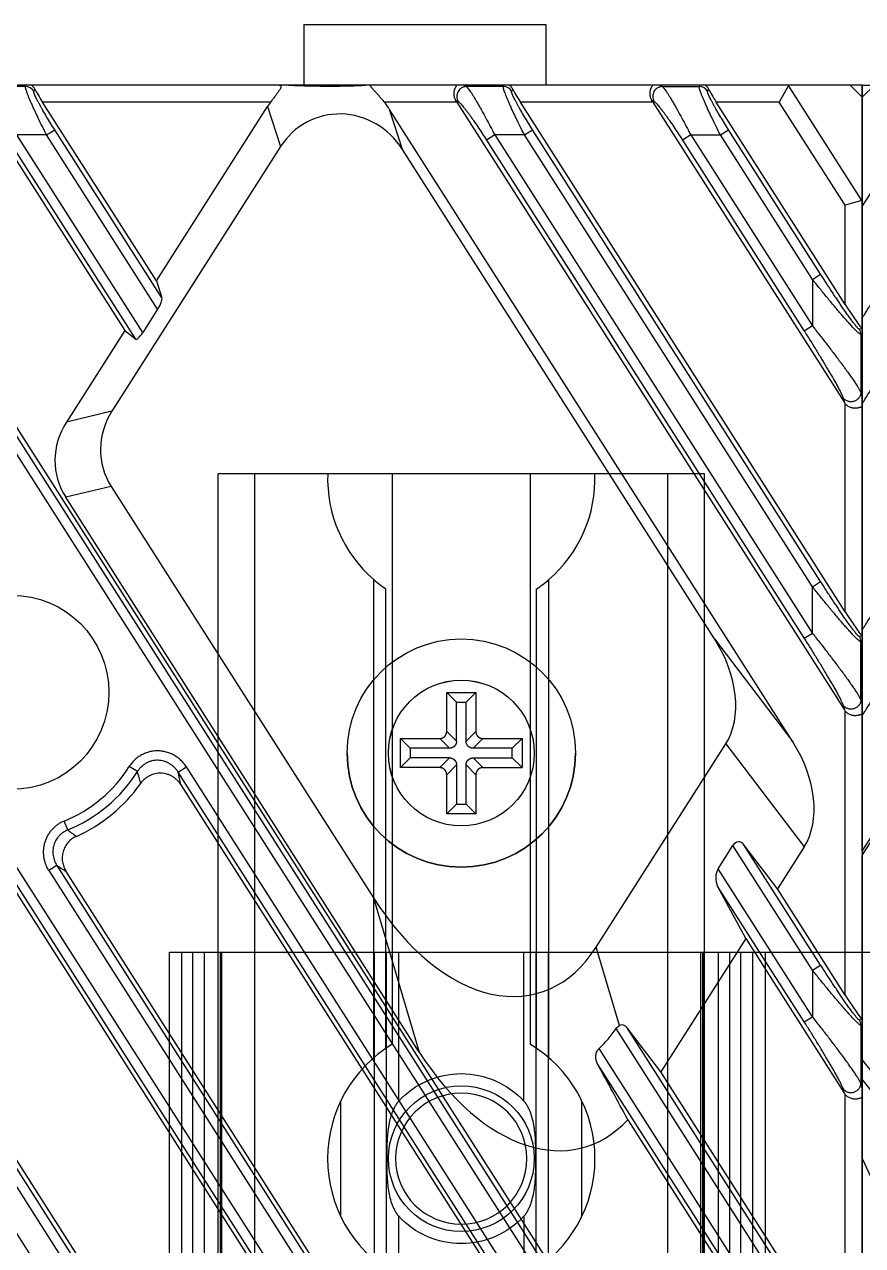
# Model space of a CAD drawing. Header units: millimetres. Extents: x 620 to 19791, y 2539 to 6969.
# Drawn here: x 16992.5 to 17027, y 5438.8 to 5489.1 of the extents above; entities that cross this region are included whole.
import ezdxf

# ---------------------------------------------------------------- set-up
doc = ezdxf.new("R2010")
doc.units = ezdxf.units.MM
doc.layers.add('02___PRT_ALL_AXES', color=7, linetype='Continuous')
doc.layers.add('1轮廓线', color=7, linetype='Continuous', lineweight=25)

# ---------------------------------------------------------------- blocks, each defined once
blk = doc.blocks.new('DTGFH')
at = {"color": 7, "linetype": 'Continuous'}
for p, q in [((9378.073, 4443.7), (9388.023, 4443.7)), ((9378.073, 4443.7), (9378.073, 4441.2)), ((9388.023, 4443.7), (9388.023, 4441.2)), ((9401.048, 4441.2), (8801.048, 4441.2)), ((9366.62, 4441.141), (9366.652, 4441.2)), ((9384.65, 4441.2), (9384.758, 4441.141)), ((9386.281, 4441.141), (9386.314, 4441.2)), ((9392.713, 4441.2), (9392.82, 4441.141)), ((9394.344, 4441.141), (9394.376, 4441.2)), ((9398.005, 4441.183), (9397.631, 4440.5)), ((9401.031, 4436.455), (9398.005, 4441.183)), ((9401.048, 4440.7), (9400.548, 4441.2)), ((9401.048, 4441.2), (9401.048, 4103.7)), ((9366.62, 4441.141), (9365.096, 4441.141)), ((9367, 4441.038), (9366.956, 4440.957)), ((9386.281, 4441.141), (9384.758, 4441.141)), ((9386.662, 4441.038), (9386.617, 4440.957)), ((9392.82, 4441.141), (9394.344, 4441.141)), ((9394.725, 4441.038), (9394.68, 4440.957)), ((9400.348, 4343.425), (9338.504, 4440.5)), ((9357.713, 4440.5), (9400.348, 4373.575)), ((9364.708, 4440.5), (9370.7, 4431.095)), ((9376.7, 4440.5), (9367.317, 4440.5)), ((9372.004, 4433.143), (9367.317, 4440.5)), ((9372.004, 4433.143), (9376.577, 4440.321)), ((9376.577, 4440.321), (9377.112, 4438.668)), ((9384.37, 4440.5), (9381.381, 4440.5)), ((9398.186, 4414.159), (9381.597, 4440.2)), ((9382.132, 4438.546), (9381.597, 4440.2)), ((9384.313, 4440.588), (9384.422, 4440.529)), ((9384.37, 4440.5), (9400.314, 4415.473)), ((9392.432, 4440.5), (9386.978, 4440.5)), ((9400.348, 4419.513), (9386.978, 4440.5)), ((9392.376, 4440.588), (9392.484, 4440.529)), ((9392.432, 4440.5), (9400.314, 4428.129)), ((9397.631, 4440.5), (9395.041, 4440.5)), ((9400.348, 4432.169), (9395.041, 4440.5)), ((9400.348, 4436.255), (9397.631, 4440.5)), ((9398.997, 4342.541), (9337.451, 4439.149)), ((9398.997, 4344.457), (9338.671, 4439.149)), ((9399.333, 4344.671), (9339.008, 4439.363)), ((9398.997, 4374.607), (9357.88, 4439.149)), ((9399.333, 4374.822), (9358.216, 4439.363)), ((9367.484, 4439.149), (9366.263, 4439.149)), ((9371.444, 4431.017), (9366.263, 4439.149)), ((9367.484, 4439.149), (9367.82, 4439.363)), ((9372.054, 4431.975), (9367.484, 4439.149)), ((9372.232, 4432.437), (9367.82, 4439.363)), ((9385.925, 4439.149), (9385.589, 4438.935)), ((9387.145, 4439.149), (9385.925, 4439.149)), ((9385.925, 4439.149), (9398.997, 4418.629)), ((9387.145, 4439.149), (9387.481, 4439.363)), ((9398.997, 4420.545), (9387.145, 4439.149)), ((9399.333, 4420.759), (9387.481, 4439.363)), ((9393.987, 4439.149), (9393.651, 4438.935)), ((9393.987, 4439.149), (9395.208, 4439.149)), ((9393.987, 4439.149), (9398.997, 4431.285)), ((9395.208, 4439.149), (9395.544, 4439.363)), ((9398.997, 4433.201), (9395.208, 4439.149)), ((9399.333, 4433.415), (9395.544, 4439.363)), ((9371.15, 4430.737), (9365.927, 4438.935)), ((9377.112, 4438.668), (9370.171, 4427.771)), ((9385.589, 4438.935), (9398.661, 4418.415)), ((9393.651, 4438.935), (9398.661, 4431.071)), ((9394.963, 4418.405), (9382.132, 4438.546)), ((9401.031, 4436.455), (9400.348, 4436.255)), ((9400.348, 4432.169), (9400.348, 4436.255)), ((9372.004, 4433.143), (9372.232, 4432.437)), ((9398.997, 4433.201), (9399.333, 4433.415)), ((9398.997, 4433.201), (9398.997, 4431.285)), ((9372.054, 4431.975), (9371.444, 4431.017)), ((9370.7, 4431.095), (9368.297, 4427.325)), ((9370.7, 4431.095), (9371.15, 4430.737)), ((9398.997, 4431.285), (9398.661, 4431.071)), ((9401.036, 4431.183), (9400.927, 4431.151)), ((9401.048, 4430.954), (9400.989, 4430.937)), ((9400.989, 4430.937), (9400.989, 4428.545)), ((9400.255, 4428.331), (9400.314, 4428.129)), ((9400.348, 4419.513), (9400.348, 4428.082)), ((9400.989, 4428.545), (9401.048, 4428.343)), ((9370.171, 4427.771), (9368.297, 4427.325)), ((9370.143, 4424.677), (9368.27, 4424.231)), ((9370.143, 4424.677), (9380.936, 4407.736)), ((9382.821, 4401.39), (9368.27, 4424.231)), ((9398.997, 4420.545), (9399.333, 4420.759)), ((9398.997, 4418.629), (9398.997, 4420.545)), ((9398.997, 4418.629), (9398.661, 4418.415)), ((9401.036, 4418.527), (9400.927, 4418.495)), ((9394.963, 4418.405), (9398.186, 4414.159)), ((9401.048, 4418.298), (9400.989, 4418.281)), ((9400.989, 4415.89), (9400.989, 4418.281)), ((9400.255, 4415.675), (9400.314, 4415.473)), ((9400.989, 4415.89), (9401.048, 4415.687)), ((9400.348, 4403.726), (9400.348, 4415.426)), ((9390.095, 4405.706), (9395.431, 4414.08)), ((9395.431, 4414.08), (9398.654, 4409.834)), ((9371.221, 4412.934), (9370.888, 4413.144)), ((9372.9, 4412.914), (9373.236, 4413.128)), ((9398.997, 4372.691), (9373.236, 4413.128)), ((9398.661, 4372.477), (9372.9, 4412.914)), ((9373.007, 4412.398), (9400.314, 4369.535)), ((9368.356, 4410.534), (9368.207, 4410.899)), ((9398.997, 4357.616), (9365.619, 4410.009)), ((9398.661, 4357.402), (9365.283, 4409.795)), ((9395.116, 4408.934), (9395.726, 4409.892)), ((9398.997, 4404.758), (9395.726, 4409.892)), ((9397.556, 4408.11), (9396.179, 4409.923)), ((9399.333, 4404.972), (9396.179, 4409.923)), ((9398.654, 4409.834), (9397.556, 4408.11)), ((9365.311, 4409.403), (9400.314, 4354.46)), ((9367.908, 4409.073), (9367.572, 4408.859)), ((9367.908, 4409.073), (9399.333, 4359.746)), ((9367.572, 4408.859), (9398.997, 4359.532)), ((9400.348, 4358.5), (9368.287, 4408.826)), ((9398.997, 4402.842), (9395.116, 4408.934)), ((9398.661, 4402.628), (9395.096, 4408.223)), ((9396.251, 4406.063), (9395.096, 4408.223)), ((9400.348, 4403.726), (9397.556, 4408.11)), ((9380.936, 4407.736), (9382.821, 4401.39)), ((9396.251, 4406.063), (9392.753, 4400.572)), ((9396.251, 4406.063), (9400.314, 4399.686)), ((9391.054, 4402.48), (9390.095, 4405.706)), ((9398.997, 4404.758), (9399.333, 4404.972)), ((9398.997, 4404.758), (9398.997, 4402.842)), ((9398.661, 4402.628), (9398.997, 4402.842)), ((9401.036, 4402.74), (9400.927, 4402.708)), ((9401.048, 4402.511), (9400.989, 4402.494)), ((9400.989, 4402.494), (9400.989, 4400.102)), ((9398.997, 4389.683), (9390.922, 4402.358)), ((9392.753, 4400.572), (9391.377, 4402.385)), ((9399.333, 4389.897), (9391.377, 4402.385)), ((9398.997, 4387.767), (9390.222, 4401.541)), ((9398.661, 4387.553), (9390.157, 4400.901)), ((9400.348, 4388.651), (9392.753, 4400.572)), ((9401.048, 4399.9), (9400.989, 4400.102)), ((9400.314, 4399.686), (9400.255, 4399.888)), ((9400.348, 4388.651), (9400.348, 4399.639)), ((9391.4, 4398.603), (9400.314, 4384.611))]:
    blk.add_line(p, q, dxfattribs=at)
for centre, radius in [((9366.048, 4416.2), 4), ((9384.548, 4413.7), 3)]:
    blk.add_circle(centre, radius, dxfattribs=at)
for centre, radius, start, end in [((9366.618, 4440.739), 0.402, 32.7568, 89.7432), ((9386.28, 4440.739), 0.402, 32.7568, 89.7432), ((9394.342, 4440.739), 0.402, 32.7568, 89.7432), ((9400.588, 4430.936), 0.402, 0.1282, 32.3718), ((9400.588, 4418.28), 0.402, 0.1282, 32.3718), ((9366.048, 4416.2), 5.724, 292.1573, 327.7289), ((9366.048, 4416.2), 6.117, 292.1573, 327.7289), ((9344.966, 4405.195), 27.372, 15.3731, 16.4235), ((9334.774, 4404.732), 38.994, 11.338, 12.1117), ((9366.048, 4416.2), 6.5, 294.1626, 324.7775), ((9388.188, 4436.636), 32.781, 232.7708, 233.5427), ((9398.888, 4456.184), 56.384, 236.6713, 237.1307), ((9400.588, 4402.493), 0.402, 0.1282, 32.3718)]:
    blk.add_arc(centre, radius, start, end, dxfattribs=at)
for centre, major_axis, ratio, start_param, end_param in [((9378.159, 4441.432), (3.18, -0.087), 0.080959, -1.796389, -0.694906), ((9398.483, 4440.5), (-0.468, 0.695), 0.186347, -0.124846, 0.096093), ((9367.389, 4440.5), (-0.449, 0.699), 0.073624, 0.647746, 1.523567), ((9387.051, 4440.5), (-0.449, 0.699), 0.073624, 0.647746, 1.523567), ((9395.114, 4440.5), (-0.449, 0.699), 0.073624, 0.647746, 1.523567), ((9379.104, 4438.508), (-0.977, 3.022), 0.944553, 0.591953, 0.662888), ((9379.104, 4438.508), (-0.977, 3.022), 0.944553, -1.302149, -1.184969), ((9384.297, 4440.5), (-0.449, 0.699), 0.073624, -1.618026, -1.492115), ((9392.36, 4440.5), (-0.449, 0.699), 0.073624, -1.618026, -1.492115), ((9379.639, 4436.854), (-0.977, 3.022), 0.944553, -1.302149, 0.662888), ((9400.348, 4437.586), (-0.687, 1.129), 0.116833, -3.172943, -2.952004), ((9371.991, 4432.074), (0.228, 0.381), 0.239582, -1.690458, -0.206928), ((9400.348, 4432.283), (-0.698, 1.104), 0.046753, -4.638574, -3.259594), ((9371.38, 4431.116), (0.228, 0.381), 0.239582, -3.173987, -1.690458), ((9400.647, 4428.353), (-0.117, 0.402), 0.954439, -4.415997, -4.276035), ((9372.905, 4426.284), (-3.127, -0.746), 0.933182, -0.766803, 0.312299), ((9371.032, 4425.837), (3.127, 0.746), 0.933182, 2.37479, 3.453891), ((9400.348, 4419.627), (-0.698, 1.104), 0.046753, -4.638574, -3.259594), ((9392.274, 4417.021), (2.652, -3.493), 0.684108, 0.247768, 1.451017), ((9400.647, 4415.698), (-0.117, 0.402), 0.954439, -4.415997, -4.276035), ((9395.497, 4412.776), (-2.652, 3.493), 0.684108, -2.893825, -1.690575), ((9395.964, 4409.52), (0, 0.526), 0.63707, -0.698132, 0.785398), ((9395.353, 4408.562), (0, 0.526), 0.63707, 0.785398, 2.268928), ((9384.917, 4413.37), (2.835, -9.544), 0.602666, -1.127854, 0.481922), ((9400.348, 4403.84), (-0.698, 1.104), 0.046753, -4.638574, -3.259594), ((9391.162, 4401.982), (0, 0.526), 0.63707, -0.698132, 0.32795), ((9385.86, 4410.197), (-2.835, 9.544), 0.602666, -2.851522, -2.689693), ((9386.803, 4407.024), (-2.835, 9.544), 0.602666, -4.269446, -2.800254), ((9387.686, 4404.051), (-13.636, 24.957), 0.023371, -1.803611, -1.710108), ((9400.647, 4399.91), (-0.117, 0.402), 0.954439, -4.415997, -4.276035)]:
    blk.add_ellipse(centre, major_axis=major_axis, ratio=ratio, start_param=start_param, end_param=end_param, dxfattribs=at)
for points, knots in [([(9367, 4441.038), (9366.994, 4441.05), (9366.981, 4441.073), (9366.96, 4441.105), (9366.942, 4441.129), (9366.928, 4441.145), (9366.919, 4441.156), (9366.91, 4441.166), (9366.903, 4441.175), (9366.897, 4441.182), (9366.893, 4441.188), (9366.891, 4441.191), (9366.89, 4441.194), (9366.89, 4441.197), (9366.892, 4441.199), (9366.893, 4441.2), (9366.896, 4441.2), (9366.897, 4441.2), (9366.898, 4441.2)], [0, 0, 0, 0, 0.204317, 0.392896, 0.563403, 0.640806, 0.712092, 0.776327, 0.832529, 0.879525, 0.916233, 0.930591, 0.942394, 0.959733, 0.967501, 0.976309, 0.987004, 1, 1, 1, 1]), ([(9377.06, 4441.2), (9377.065, 4441.2), (9377.075, 4441.2), (9377.09, 4441.197), (9377.103, 4441.193), (9377.113, 4441.186), (9377.122, 4441.177), (9377.127, 4441.166), (9377.13, 4441.153), (9377.13, 4441.137), (9377.127, 4441.121), (9377.122, 4441.102), (9377.114, 4441.082), (9377.1, 4441.053), (9377.078, 4441.013), (9377.046, 4440.964), (9377.009, 4440.911), (9376.97, 4440.857), (9376.927, 4440.8), (9376.883, 4440.742), (9376.838, 4440.683), (9376.777, 4440.602), (9376.731, 4440.541), (9376.7, 4440.5)], [0, 0, 0, 0, 0.018318, 0.034994, 0.050147, 0.06412, 0.077534, 0.091254, 0.106184, 0.12305, 0.142293, 0.164098, 0.188457, 0.215246, 0.275292, 0.342515, 0.415297, 0.492326, 0.572614, 0.655373, 0.739981, 0.82593, 1, 1, 1, 1]), ([(9381.381, 4440.5), (9381.348, 4440.542), (9381.28, 4440.623), (9381.194, 4440.721), (9381.125, 4440.797), (9381.075, 4440.852), (9381.026, 4440.905), (9380.979, 4440.956), (9380.936, 4441.004), (9380.897, 4441.05), (9380.868, 4441.085), (9380.849, 4441.112), (9380.837, 4441.129), (9380.828, 4441.145), (9380.821, 4441.159), (9380.818, 4441.17), (9380.817, 4441.178), (9380.817, 4441.184), (9380.818, 4441.189), (9380.821, 4441.193), (9380.825, 4441.197), (9380.832, 4441.2), (9380.839, 4441.2), (9380.842, 4441.2)], [0, 0, 0, 0, 0.172719, 0.342367, 0.425093, 0.505837, 0.584035, 0.658977, 0.729688, 0.79485, 0.852716, 0.878254, 0.901145, 0.921127, 0.938022, 0.951788, 0.957578, 0.962721, 0.971527, 0.975609, 0.979745, 0.988888, 1, 1, 1, 1]), ([(9384.324, 4441.2), (9384.327, 4441.2), (9384.331, 4441.2), (9384.336, 4441.199), (9384.339, 4441.197), (9384.341, 4441.196), (9384.343, 4441.193), (9384.344, 4441.189), (9384.344, 4441.185), (9384.343, 4441.18), (9384.34, 4441.173), (9384.335, 4441.164), (9384.329, 4441.153), (9384.322, 4441.141), (9384.315, 4441.128), (9384.307, 4441.114), (9384.295, 4441.092), (9384.281, 4441.062), (9384.266, 4441.022), (9384.252, 4440.978), (9384.243, 4440.929), (9384.237, 4440.877), (9384.237, 4440.82), (9384.244, 4440.762), (9384.258, 4440.702), (9384.281, 4440.643), (9384.302, 4440.606), (9384.313, 4440.588)], [0, 0, 0, 0, 0.012577, 0.017811, 0.022415, 0.026524, 0.030371, 0.038422, 0.043171, 0.048577, 0.06156, 0.077442, 0.095999, 0.116978, 0.140127, 0.165209, 0.192065, 0.250601, 0.315018, 0.384942, 0.460136, 0.540384, 0.625394, 0.714676, 0.807485, 0.902935, 1, 1, 1, 1]), ([(9386.662, 4441.038), (9386.656, 4441.05), (9386.642, 4441.073), (9386.621, 4441.105), (9386.603, 4441.129), (9386.59, 4441.145), (9386.58, 4441.156), (9386.572, 4441.166), (9386.564, 4441.175), (9386.559, 4441.182), (9386.555, 4441.188), (9386.553, 4441.191), (9386.552, 4441.194), (9386.552, 4441.197), (9386.553, 4441.199), (9386.555, 4441.2), (9386.557, 4441.2), (9386.559, 4441.2), (9386.56, 4441.2)], [0, 0, 0, 0, 0.204317, 0.392896, 0.563403, 0.640806, 0.712092, 0.776327, 0.832529, 0.879525, 0.916233, 0.930591, 0.942394, 0.959733, 0.967501, 0.976309, 0.987004, 1, 1, 1, 1]), ([(9392.387, 4441.2), (9392.39, 4441.2), (9392.394, 4441.2), (9392.399, 4441.199), (9392.401, 4441.197), (9392.404, 4441.196), (9392.406, 4441.193), (9392.407, 4441.189), (9392.406, 4441.185), (9392.405, 4441.18), (9392.402, 4441.173), (9392.398, 4441.164), (9392.392, 4441.153), (9392.385, 4441.141), (9392.377, 4441.128), (9392.369, 4441.114), (9392.358, 4441.092), (9392.344, 4441.062), (9392.328, 4441.022), (9392.315, 4440.978), (9392.305, 4440.929), (9392.3, 4440.877), (9392.3, 4440.82), (9392.307, 4440.762), (9392.321, 4440.702), (9392.344, 4440.643), (9392.364, 4440.606), (9392.376, 4440.588)], [0, 0, 0, 0, 0.012577, 0.017811, 0.022415, 0.026524, 0.030371, 0.038422, 0.043171, 0.048577, 0.06156, 0.077442, 0.095999, 0.116978, 0.140127, 0.165209, 0.192065, 0.250601, 0.315018, 0.384942, 0.460136, 0.540384, 0.625394, 0.714676, 0.807485, 0.902935, 1, 1, 1, 1]), ([(9394.725, 4441.038), (9394.718, 4441.05), (9394.705, 4441.073), (9394.684, 4441.105), (9394.666, 4441.129), (9394.652, 4441.145), (9394.643, 4441.156), (9394.634, 4441.166), (9394.627, 4441.175), (9394.621, 4441.182), (9394.617, 4441.188), (9394.616, 4441.191), (9394.615, 4441.194), (9394.614, 4441.197), (9394.616, 4441.199), (9394.618, 4441.2), (9394.62, 4441.2), (9394.621, 4441.2), (9394.622, 4441.2)], [0, 0, 0, 0, 0.204317, 0.392896, 0.563403, 0.640806, 0.712092, 0.776327, 0.832529, 0.879525, 0.916233, 0.930591, 0.942394, 0.959733, 0.967501, 0.976309, 0.987004, 1, 1, 1, 1]), ([(9367.484, 4439.149), (9367.425, 4439.264), (9367.31, 4439.493), (9367.171, 4439.778), (9367.065, 4440.001), (9366.991, 4440.16), (9366.921, 4440.312), (9366.857, 4440.457), (9366.799, 4440.591), (9366.748, 4440.714), (9366.705, 4440.824), (9366.669, 4440.92), (9366.646, 4440.99), (9366.632, 4441.038), (9366.625, 4441.068), (9366.62, 4441.093), (9366.617, 4441.113), (9366.617, 4441.127), (9366.618, 4441.136), (9366.619, 4441.14), (9366.62, 4441.141)], [0, 0, 0, 0, 0.17863, 0.352747, 0.436605, 0.51745, 0.594578, 0.667244, 0.734677, 0.796087, 0.850691, 0.897742, 0.936571, 0.952732, 0.966652, 0.978305, 0.98769, 0.994858, 0.997662, 1, 1, 1, 1]), ([(9367.82, 4439.363), (9367.762, 4439.453), (9367.65, 4439.632), (9367.488, 4439.897), (9367.361, 4440.112), (9367.266, 4440.278), (9367.202, 4440.394), (9367.143, 4440.503), (9367.091, 4440.603), (9367.046, 4440.693), (9367.013, 4440.762), (9366.992, 4440.811), (9366.98, 4440.843), (9366.969, 4440.871), (9366.961, 4440.896), (9366.956, 4440.916), (9366.953, 4440.931), (9366.953, 4440.942), (9366.953, 4440.949), (9366.954, 4440.954), (9366.956, 4440.957)], [0, 0, 0, 0, 0.175673, 0.347519, 0.511196, 0.588381, 0.661487, 0.7297, 0.792145, 0.847915, 0.896102, 0.917087, 0.935869, 0.952372, 0.966531, 0.978313, 0.987727, 0.991571, 0.994868, 1, 1, 1, 1]), ([(9384.758, 4441.141), (9384.723, 4441.141), (9384.652, 4441.13), (9384.555, 4441.087), (9384.472, 4441.021), (9384.409, 4440.934), (9384.37, 4440.835), (9384.358, 4440.728), (9384.374, 4440.623), (9384.403, 4440.558), (9384.422, 4440.529)], [0, 0, 0, 0, 0.124309, 0.249137, 0.374435, 0.5, 0.625565, 0.750863, 0.875691, 1, 1, 1, 1]), ([(9384.758, 4441.141), (9384.763, 4441.138), (9384.773, 4441.129), (9384.789, 4441.113), (9384.807, 4441.092), (9384.828, 4441.067), (9384.851, 4441.038), (9384.886, 4440.99), (9384.933, 4440.92), (9384.995, 4440.825), (9385.063, 4440.716), (9385.137, 4440.594), (9385.215, 4440.462), (9385.297, 4440.319), (9385.413, 4440.114), (9385.562, 4439.841), (9385.744, 4439.501), (9385.864, 4439.267), (9385.925, 4439.149)], [0, 0, 0, 0, 0.007664, 0.017477, 0.029447, 0.043543, 0.059716, 0.077906, 0.120046, 0.169342, 0.22513, 0.286734, 0.353486, 0.424739, 0.49987, 0.659399, 0.827544, 1, 1, 1, 1]), ([(9387.145, 4439.149), (9387.086, 4439.264), (9386.971, 4439.493), (9386.832, 4439.778), (9386.727, 4440.001), (9386.652, 4440.16), (9386.583, 4440.312), (9386.519, 4440.457), (9386.461, 4440.591), (9386.41, 4440.714), (9386.366, 4440.824), (9386.331, 4440.92), (9386.308, 4440.99), (9386.294, 4441.038), (9386.286, 4441.068), (9386.281, 4441.093), (9386.279, 4441.113), (9386.278, 4441.127), (9386.28, 4441.136), (9386.281, 4441.14), (9386.281, 4441.141)], [0, 0, 0, 0, 0.17863, 0.352747, 0.436605, 0.51745, 0.594578, 0.667244, 0.734677, 0.796087, 0.850691, 0.897742, 0.936571, 0.952732, 0.966652, 0.978305, 0.98769, 0.994858, 0.997662, 1, 1, 1, 1]), ([(9387.481, 4439.363), (9387.424, 4439.453), (9387.312, 4439.632), (9387.15, 4439.897), (9387.023, 4440.112), (9386.928, 4440.278), (9386.863, 4440.394), (9386.804, 4440.503), (9386.752, 4440.603), (9386.707, 4440.693), (9386.675, 4440.762), (9386.654, 4440.811), (9386.641, 4440.843), (9386.631, 4440.871), (9386.623, 4440.896), (9386.618, 4440.916), (9386.615, 4440.931), (9386.614, 4440.942), (9386.615, 4440.949), (9386.616, 4440.954), (9386.617, 4440.957)], [0, 0, 0, 0, 0.175673, 0.347519, 0.511196, 0.588381, 0.661487, 0.7297, 0.792145, 0.847915, 0.896102, 0.917087, 0.935869, 0.952372, 0.966531, 0.978313, 0.987727, 0.991571, 0.994868, 1, 1, 1, 1]), ([(9392.82, 4441.141), (9392.785, 4441.141), (9392.715, 4441.13), (9392.618, 4441.087), (9392.534, 4441.021), (9392.471, 4440.934), (9392.432, 4440.835), (9392.421, 4440.728), (9392.437, 4440.623), (9392.466, 4440.558), (9392.484, 4440.529)], [0, 0, 0, 0, 0.124309, 0.249137, 0.374435, 0.5, 0.625565, 0.750863, 0.875691, 1, 1, 1, 1]), ([(9392.82, 4441.141), (9392.825, 4441.138), (9392.836, 4441.129), (9392.852, 4441.113), (9392.87, 4441.092), (9392.891, 4441.067), (9392.913, 4441.038), (9392.948, 4440.99), (9392.996, 4440.92), (9393.058, 4440.825), (9393.126, 4440.716), (9393.2, 4440.594), (9393.278, 4440.462), (9393.36, 4440.319), (9393.476, 4440.114), (9393.625, 4439.841), (9393.806, 4439.501), (9393.927, 4439.267), (9393.987, 4439.149)], [0, 0, 0, 0, 0.007664, 0.017477, 0.029447, 0.043543, 0.059716, 0.077906, 0.120046, 0.169342, 0.22513, 0.286734, 0.353486, 0.424739, 0.49987, 0.659399, 0.827544, 1, 1, 1, 1]), ([(9395.208, 4439.149), (9395.149, 4439.264), (9395.034, 4439.493), (9394.895, 4439.778), (9394.789, 4440.001), (9394.715, 4440.16), (9394.646, 4440.312), (9394.582, 4440.457), (9394.524, 4440.591), (9394.472, 4440.714), (9394.429, 4440.824), (9394.394, 4440.92), (9394.37, 4440.99), (9394.356, 4441.038), (9394.349, 4441.068), (9394.344, 4441.093), (9394.341, 4441.113), (9394.341, 4441.127), (9394.342, 4441.136), (9394.343, 4441.14), (9394.344, 4441.141)], [0, 0, 0, 0, 0.17863, 0.352747, 0.436605, 0.517451, 0.594578, 0.667245, 0.734678, 0.796088, 0.850691, 0.897742, 0.936571, 0.952732, 0.966652, 0.978305, 0.98769, 0.994858, 0.997662, 1, 1, 1, 1]), ([(9395.544, 4439.363), (9395.487, 4439.453), (9395.374, 4439.632), (9395.213, 4439.897), (9395.085, 4440.112), (9394.991, 4440.278), (9394.926, 4440.394), (9394.867, 4440.503), (9394.815, 4440.603), (9394.77, 4440.693), (9394.738, 4440.762), (9394.717, 4440.811), (9394.704, 4440.843), (9394.694, 4440.871), (9394.686, 4440.896), (9394.68, 4440.916), (9394.678, 4440.931), (9394.677, 4440.942), (9394.677, 4440.949), (9394.679, 4440.954), (9394.68, 4440.957)], [0, 0, 0, 0, 0.175673, 0.34752, 0.511197, 0.588381, 0.661487, 0.7297, 0.792145, 0.847915, 0.896103, 0.917087, 0.93587, 0.952372, 0.966531, 0.978313, 0.987727, 0.991571, 0.994868, 1, 1, 1, 1]), ([(9384.422, 4440.529), (9384.427, 4440.526), (9384.437, 4440.519), (9384.454, 4440.505), (9384.473, 4440.488), (9384.495, 4440.467), (9384.518, 4440.442), (9384.554, 4440.403), (9384.603, 4440.345), (9384.666, 4440.267), (9384.736, 4440.178), (9384.81, 4440.079), (9384.888, 4439.973), (9384.97, 4439.859), (9385.085, 4439.695), (9385.232, 4439.48), (9385.41, 4439.212), (9385.529, 4439.028), (9385.589, 4438.935)], [0, 0, 0, 0, 0.008615, 0.019455, 0.032505, 0.047714, 0.065009, 0.084305, 0.128526, 0.179599, 0.236742, 0.299202, 0.366274, 0.437309, 0.511707, 0.668418, 0.832402, 1, 1, 1, 1]), ([(9392.484, 4440.529), (9392.489, 4440.526), (9392.5, 4440.519), (9392.517, 4440.505), (9392.536, 4440.488), (9392.557, 4440.467), (9392.581, 4440.442), (9392.617, 4440.403), (9392.666, 4440.345), (9392.729, 4440.267), (9392.798, 4440.178), (9392.872, 4440.079), (9392.951, 4439.973), (9393.032, 4439.859), (9393.147, 4439.695), (9393.295, 4439.48), (9393.473, 4439.212), (9393.592, 4439.028), (9393.651, 4438.935)], [0, 0, 0, 0, 0.008615, 0.019455, 0.032505, 0.047714, 0.065009, 0.084305, 0.128526, 0.179599, 0.236742, 0.299202, 0.366274, 0.437309, 0.511707, 0.668419, 0.832402, 1, 1, 1, 1]), ([(9400.989, 4430.937), (9400.987, 4430.937), (9400.982, 4430.937), (9400.974, 4430.939), (9400.965, 4430.944), (9400.953, 4430.951), (9400.94, 4430.96), (9400.919, 4430.976), (9400.889, 4431.001), (9400.85, 4431.037), (9400.805, 4431.08), (9400.756, 4431.129), (9400.703, 4431.183), (9400.646, 4431.243), (9400.565, 4431.331), (9400.458, 4431.449), (9400.324, 4431.599), (9400.186, 4431.759), (9400.043, 4431.926), (9399.896, 4432.099), (9399.748, 4432.276), (9399.599, 4432.457), (9399.449, 4432.641), (9399.247, 4432.888), (9399.097, 4433.076), (9398.997, 4433.201)], [0, 0, 0, 0, 0.002036, 0.004765, 0.008306, 0.012701, 0.017956, 0.024063, 0.038745, 0.05652, 0.077106, 0.100208, 0.125538, 0.152825, 0.181822, 0.244102, 0.310933, 0.381227, 0.454167, 0.529124, 0.605619, 0.683271, 0.76177, 0.840872, 1, 1, 1, 1]), ([(9400.927, 4431.151), (9400.925, 4431.151), (9400.922, 4431.151), (9400.918, 4431.152), (9400.912, 4431.155), (9400.904, 4431.16), (9400.894, 4431.168), (9400.882, 4431.179), (9400.868, 4431.193), (9400.853, 4431.208), (9400.83, 4431.233), (9400.799, 4431.27), (9400.76, 4431.318), (9400.717, 4431.373), (9400.671, 4431.433), (9400.623, 4431.497), (9400.555, 4431.589), (9400.467, 4431.711), (9400.36, 4431.864), (9400.249, 4432.024), (9400.136, 4432.189), (9400.023, 4432.358), (9399.908, 4432.53), (9399.793, 4432.704), (9399.678, 4432.88), (9399.524, 4433.117), (9399.409, 4433.296), (9399.333, 4433.415)], [0, 0, 0, 0, 0.001988, 0.003277, 0.004801, 0.008605, 0.013451, 0.019328, 0.026206, 0.034036, 0.042764, 0.062675, 0.085465, 0.110691, 0.137955, 0.166932, 0.197336, 0.261568, 0.329268, 0.399486, 0.471568, 0.545042, 0.619552, 0.694837, 0.77068, 0.84692, 1, 1, 1, 1]), ([(9398.997, 4431.285), (9399.103, 4431.152), (9399.314, 4430.885), (9399.624, 4430.486), (9399.876, 4430.156), (9400.071, 4429.896), (9400.212, 4429.706), (9400.348, 4429.521), (9400.476, 4429.343), (9400.597, 4429.172), (9400.708, 4429.012), (9400.792, 4428.886), (9400.852, 4428.794), (9400.89, 4428.731), (9400.924, 4428.675), (9400.952, 4428.625), (9400.971, 4428.588), (9400.983, 4428.562), (9400.987, 4428.551), (9400.989, 4428.545)], [0, 0, 0, 0, 0.151037, 0.300586, 0.447016, 0.518439, 0.588237, 0.655992, 0.721178, 0.783101, 0.840848, 0.893205, 0.916879, 0.938573, 0.958018, 0.974928, 0.989013, 0.994909, 1, 1, 1, 1]), ([(9401.048, 4431.184), (9401.048, 4431.184), (9401.048, 4431.182), (9401.048, 4431.18), (9401.047, 4431.179), (9401.045, 4431.178), (9401.043, 4431.179), (9401.041, 4431.179), (9401.038, 4431.181), (9401.036, 4431.182), (9401.036, 4431.183)], [0, 0, 0, 0, 0.134296, 0.239838, 0.325336, 0.408088, 0.50825, 0.637794, 0.80127, 1, 1, 1, 1]), ([(9398.661, 4431.071), (9398.743, 4430.942), (9398.907, 4430.683), (9399.147, 4430.296), (9399.344, 4429.975), (9399.497, 4429.721), (9399.608, 4429.534), (9399.716, 4429.351), (9399.82, 4429.172), (9399.918, 4428.999), (9400.01, 4428.834), (9400.081, 4428.703), (9400.132, 4428.604), (9400.166, 4428.537), (9400.196, 4428.475), (9400.221, 4428.42), (9400.238, 4428.379), (9400.249, 4428.35), (9400.253, 4428.337), (9400.255, 4428.331)], [0, 0, 0, 0, 0.145071, 0.289149, 0.431131, 0.500908, 0.569567, 0.636803, 0.702211, 0.76523, 0.825074, 0.880596, 0.906233, 0.930094, 0.951832, 0.971044, 0.987264, 0.994099, 1, 1, 1, 1]), ([(9400.989, 4428.545), (9400.989, 4428.525), (9400.984, 4428.484), (9400.968, 4428.425), (9400.941, 4428.368), (9400.906, 4428.316), (9400.863, 4428.27), (9400.813, 4428.231), (9400.758, 4428.2), (9400.698, 4428.177), (9400.636, 4428.164), (9400.572, 4428.161), (9400.509, 4428.167), (9400.448, 4428.183), (9400.39, 4428.208), (9400.338, 4428.241), (9400.292, 4428.282), (9400.266, 4428.314), (9400.255, 4428.331)], [0, 0, 0, 0, 0.061113, 0.122614, 0.184534, 0.246921, 0.309743, 0.372936, 0.436398, 0.5, 0.563602, 0.627064, 0.690257, 0.753079, 0.815466, 0.877386, 0.938887, 1, 1, 1, 1]), ([(9400.348, 4428.082), (9400.364, 4428.064), (9400.398, 4428.029), (9400.456, 4427.987), (9400.519, 4427.954), (9400.584, 4427.93), (9400.649, 4427.914), (9400.713, 4427.907), (9400.772, 4427.906), (9400.827, 4427.91), (9400.869, 4427.917), (9400.901, 4427.924), (9400.928, 4427.931), (9400.953, 4427.939), (9400.976, 4427.946), (9400.991, 4427.95), (9401.004, 4427.953), (9401.016, 4427.955), (9401.026, 4427.955), (9401.035, 4427.952), (9401.041, 4427.946), (9401.046, 4427.937), (9401.048, 4427.926), (9401.048, 4427.917), (9401.048, 4427.913)], [0, 0, 0, 0, 0.092092, 0.18383, 0.274482, 0.363041, 0.448376, 0.529457, 0.605459, 0.675766, 0.739913, 0.769539, 0.797439, 0.847676, 0.869774, 0.889641, 0.907107, 0.922074, 0.934647, 0.945489, 0.956057, 0.968087, 0.982675, 1, 1, 1, 1]), ([(9400.989, 4418.281), (9400.987, 4418.281), (9400.982, 4418.281), (9400.974, 4418.283), (9400.965, 4418.288), (9400.953, 4418.295), (9400.94, 4418.304), (9400.919, 4418.32), (9400.889, 4418.345), (9400.85, 4418.381), (9400.805, 4418.424), (9400.756, 4418.473), (9400.703, 4418.528), (9400.646, 4418.587), (9400.565, 4418.675), (9400.458, 4418.793), (9400.324, 4418.944), (9400.186, 4419.103), (9400.043, 4419.27), (9399.896, 4419.443), (9399.748, 4419.621), (9399.599, 4419.801), (9399.449, 4419.985), (9399.247, 4420.233), (9399.097, 4420.42), (9398.997, 4420.545)], [0, 0, 0, 0, 0.002036, 0.004765, 0.008306, 0.012701, 0.017956, 0.024063, 0.038745, 0.056519, 0.077106, 0.100208, 0.125538, 0.152824, 0.181822, 0.244101, 0.310932, 0.381226, 0.454166, 0.529123, 0.605618, 0.683271, 0.761769, 0.840872, 1, 1, 1, 1]), ([(9400.927, 4418.495), (9400.925, 4418.495), (9400.922, 4418.495), (9400.918, 4418.496), (9400.912, 4418.499), (9400.904, 4418.504), (9400.894, 4418.513), (9400.882, 4418.523), (9400.868, 4418.537), (9400.853, 4418.553), (9400.83, 4418.577), (9400.799, 4418.614), (9400.76, 4418.662), (9400.717, 4418.717), (9400.671, 4418.777), (9400.623, 4418.841), (9400.555, 4418.933), (9400.467, 4419.055), (9400.36, 4419.208), (9400.249, 4419.368), (9400.136, 4419.533), (9400.023, 4419.702), (9399.908, 4419.874), (9399.793, 4420.048), (9399.678, 4420.224), (9399.524, 4420.461), (9399.409, 4420.64), (9399.333, 4420.759)], [0, 0, 0, 0, 0.001988, 0.003277, 0.004801, 0.008605, 0.013451, 0.019328, 0.026206, 0.034036, 0.042763, 0.062675, 0.085465, 0.110691, 0.137955, 0.166932, 0.197336, 0.261568, 0.329267, 0.399486, 0.471568, 0.545041, 0.619552, 0.694836, 0.770679, 0.84692, 1, 1, 1, 1]), ([(9398.997, 4418.629), (9399.103, 4418.496), (9399.314, 4418.229), (9399.624, 4417.83), (9399.876, 4417.5), (9400.071, 4417.24), (9400.212, 4417.05), (9400.348, 4416.865), (9400.476, 4416.687), (9400.597, 4416.516), (9400.708, 4416.356), (9400.792, 4416.231), (9400.852, 4416.138), (9400.89, 4416.075), (9400.924, 4416.019), (9400.952, 4415.969), (9400.971, 4415.932), (9400.983, 4415.906), (9400.987, 4415.895), (9400.989, 4415.89)], [0, 0, 0, 0, 0.151037, 0.300586, 0.447016, 0.518439, 0.588237, 0.655992, 0.721177, 0.7831, 0.840848, 0.893205, 0.916879, 0.938573, 0.958018, 0.974928, 0.989013, 0.994909, 1, 1, 1, 1]), ([(9401.048, 4418.529), (9401.048, 4418.528), (9401.048, 4418.526), (9401.048, 4418.524), (9401.047, 4418.523), (9401.045, 4418.522), (9401.043, 4418.523), (9401.041, 4418.524), (9401.038, 4418.525), (9401.036, 4418.526), (9401.036, 4418.527)], [0, 0, 0, 0, 0.134296, 0.239838, 0.325336, 0.408088, 0.50825, 0.637794, 0.80127, 1, 1, 1, 1]), ([(9398.661, 4418.415), (9398.743, 4418.286), (9398.907, 4418.027), (9399.147, 4417.64), (9399.344, 4417.319), (9399.497, 4417.065), (9399.608, 4416.878), (9399.716, 4416.695), (9399.82, 4416.516), (9399.918, 4416.343), (9400.01, 4416.178), (9400.081, 4416.047), (9400.132, 4415.948), (9400.166, 4415.881), (9400.196, 4415.819), (9400.221, 4415.764), (9400.238, 4415.723), (9400.249, 4415.694), (9400.253, 4415.681), (9400.255, 4415.675)], [0, 0, 0, 0, 0.145071, 0.289149, 0.431131, 0.500908, 0.569567, 0.636803, 0.702211, 0.76523, 0.825074, 0.880596, 0.906233, 0.930093, 0.951832, 0.971044, 0.987264, 0.994099, 1, 1, 1, 1]), ([(9400.989, 4415.89), (9400.989, 4415.869), (9400.984, 4415.828), (9400.968, 4415.769), (9400.941, 4415.712), (9400.906, 4415.66), (9400.863, 4415.614), (9400.813, 4415.575), (9400.758, 4415.544), (9400.698, 4415.521), (9400.636, 4415.508), (9400.572, 4415.505), (9400.509, 4415.511), (9400.448, 4415.527), (9400.39, 4415.552), (9400.338, 4415.585), (9400.292, 4415.626), (9400.266, 4415.659), (9400.255, 4415.675)], [0, 0, 0, 0, 0.061113, 0.122614, 0.184534, 0.246921, 0.309743, 0.372936, 0.436398, 0.5, 0.563602, 0.627064, 0.690257, 0.753079, 0.815466, 0.877386, 0.938887, 1, 1, 1, 1]), ([(9400.348, 4415.426), (9400.364, 4415.408), (9400.398, 4415.373), (9400.456, 4415.331), (9400.519, 4415.298), (9400.584, 4415.274), (9400.649, 4415.259), (9400.713, 4415.251), (9400.772, 4415.25), (9400.827, 4415.255), (9400.869, 4415.262), (9400.901, 4415.268), (9400.928, 4415.275), (9400.953, 4415.283), (9400.976, 4415.29), (9400.991, 4415.294), (9401.004, 4415.297), (9401.016, 4415.299), (9401.026, 4415.299), (9401.035, 4415.296), (9401.041, 4415.29), (9401.046, 4415.281), (9401.048, 4415.27), (9401.048, 4415.262), (9401.048, 4415.257)], [0, 0, 0, 0, 0.092092, 0.18383, 0.274482, 0.363041, 0.448376, 0.529457, 0.605459, 0.675766, 0.739913, 0.769539, 0.797439, 0.847676, 0.869774, 0.889641, 0.907107, 0.922074, 0.934647, 0.945489, 0.956057, 0.968087, 0.982675, 1, 1, 1, 1]), ([(9373.236, 4413.128), (9373.205, 4413.177), (9373.136, 4413.272), (9373.017, 4413.401), (9372.883, 4413.514), (9372.736, 4413.61), (9372.578, 4413.688), (9372.412, 4413.745), (9372.24, 4413.78), (9372.065, 4413.794), (9371.889, 4413.785), (9371.716, 4413.753), (9371.549, 4413.699), (9371.39, 4413.624), (9371.242, 4413.53), (9371.107, 4413.417), (9370.988, 4413.289), (9370.919, 4413.194), (9370.888, 4413.144)], [0, 0, 0, 0, 0.062501, 0.125004, 0.187504, 0.250005, 0.312504, 0.375003, 0.437502, 0.5, 0.562497, 0.624995, 0.687493, 0.749992, 0.812491, 0.874991, 0.937497, 1, 1, 1, 1]), ([(9372.9, 4412.914), (9372.878, 4412.949), (9372.829, 4413.018), (9372.745, 4413.111), (9372.65, 4413.194), (9372.545, 4413.265), (9372.433, 4413.323), (9372.314, 4413.366), (9372.19, 4413.393), (9372.064, 4413.404), (9371.938, 4413.399), (9371.813, 4413.376), (9371.693, 4413.337), (9371.579, 4413.283), (9371.473, 4413.214), (9371.376, 4413.132), (9371.291, 4413.039), (9371.243, 4412.97), (9371.221, 4412.934)], [0, 0, 0, 0, 0.06236, 0.124747, 0.187159, 0.249602, 0.312077, 0.374583, 0.437117, 0.499674, 0.562246, 0.624826, 0.687404, 0.74997, 0.812518, 0.87504, 0.937538, 1, 1, 1, 1]), ([(9373.007, 4412.398), (9372.985, 4412.432), (9372.938, 4412.498), (9372.855, 4412.588), (9372.762, 4412.668), (9372.661, 4412.736), (9372.552, 4412.791), (9372.437, 4412.833), (9372.318, 4412.86), (9372.196, 4412.872), (9372.074, 4412.869), (9371.953, 4412.85), (9371.835, 4412.817), (9371.723, 4412.769), (9371.617, 4412.708), (9371.52, 4412.634), (9371.433, 4412.548), (9371.382, 4412.484), (9371.358, 4412.451)], [0, 0, 0, 0, 0.062496, 0.125005, 0.187502, 0.250003, 0.312503, 0.375004, 0.437504, 0.500003, 0.562502, 0.625002, 0.687501, 0.75, 0.8125, 0.874996, 0.937504, 1, 1, 1, 1]), ([(9368.207, 4410.899), (9368.16, 4410.88), (9368.068, 4410.837), (9367.938, 4410.757), (9367.817, 4410.663), (9367.708, 4410.556), (9367.611, 4410.438), (9367.528, 4410.31), (9367.459, 4410.174), (9367.406, 4410.03), (9367.37, 4409.882), (9367.35, 4409.731), (9367.346, 4409.578), (9367.359, 4409.426), (9367.389, 4409.276), (9367.434, 4409.13), (9367.495, 4408.99), (9367.545, 4408.902), (9367.572, 4408.859)], [0, 0, 0, 0, 0.062496, 0.125, 0.187497, 0.249996, 0.312495, 0.374993, 0.437492, 0.499991, 0.56249, 0.624989, 0.687489, 0.749989, 0.81249, 0.874989, 0.9375, 1, 1, 1, 1]), ([(9368.356, 4410.534), (9368.322, 4410.521), (9368.255, 4410.49), (9368.162, 4410.434), (9368.075, 4410.367), (9367.996, 4410.29), (9367.926, 4410.206), (9367.867, 4410.114), (9367.818, 4410.015), (9367.781, 4409.912), (9367.755, 4409.805), (9367.742, 4409.697), (9367.741, 4409.587), (9367.755, 4409.442), (9367.802, 4409.265), (9367.869, 4409.134), (9367.908, 4409.073)], [0, 0, 0, 0, 0.062516, 0.125059, 0.18761, 0.250176, 0.312748, 0.375323, 0.437895, 0.500458, 0.56301, 0.625545, 0.688062, 0.750558, 0.875309, 1, 1, 1, 1]), ([(9368.709, 4410.27), (9368.644, 4410.241), (9368.52, 4410.168), (9368.363, 4410.023), (9368.24, 4409.846), (9368.159, 4409.648), (9368.122, 4409.436), (9368.131, 4409.222), (9368.185, 4409.014), (9368.249, 4408.886), (9368.287, 4408.826)], [0, 0, 0, 0, 0.125002, 0.249996, 0.374989, 0.499982, 0.624978, 0.749979, 0.874984, 1, 1, 1, 1]), ([(9400.927, 4402.708), (9400.925, 4402.708), (9400.922, 4402.708), (9400.918, 4402.709), (9400.912, 4402.712), (9400.904, 4402.717), (9400.894, 4402.725), (9400.882, 4402.736), (9400.868, 4402.75), (9400.853, 4402.765), (9400.83, 4402.79), (9400.799, 4402.827), (9400.76, 4402.875), (9400.717, 4402.93), (9400.671, 4402.99), (9400.623, 4403.054), (9400.555, 4403.146), (9400.467, 4403.268), (9400.36, 4403.421), (9400.249, 4403.581), (9400.136, 4403.746), (9400.023, 4403.915), (9399.908, 4404.087), (9399.793, 4404.261), (9399.678, 4404.437), (9399.524, 4404.674), (9399.409, 4404.853), (9399.333, 4404.972)], [0, 0, 0, 0, 0.001988, 0.003277, 0.004801, 0.008605, 0.013451, 0.019328, 0.026206, 0.034036, 0.042764, 0.062675, 0.085465, 0.110691, 0.137955, 0.166932, 0.197336, 0.261568, 0.329268, 0.399486, 0.471568, 0.545042, 0.619552, 0.694837, 0.77068, 0.84692, 1, 1, 1, 1]), ([(9400.989, 4402.494), (9400.987, 4402.494), (9400.982, 4402.494), (9400.974, 4402.496), (9400.965, 4402.501), (9400.953, 4402.508), (9400.94, 4402.517), (9400.919, 4402.533), (9400.889, 4402.558), (9400.85, 4402.594), (9400.805, 4402.637), (9400.756, 4402.686), (9400.703, 4402.74), (9400.646, 4402.8), (9400.565, 4402.888), (9400.458, 4403.006), (9400.324, 4403.156), (9400.186, 4403.316), (9400.043, 4403.483), (9399.896, 4403.656), (9399.748, 4403.833), (9399.599, 4404.014), (9399.449, 4404.198), (9399.247, 4404.445), (9399.097, 4404.633), (9398.997, 4404.758)], [0, 0, 0, 0, 0.002036, 0.004765, 0.008306, 0.012701, 0.017956, 0.024063, 0.038745, 0.05652, 0.077106, 0.100208, 0.125538, 0.152825, 0.181822, 0.244102, 0.310933, 0.381227, 0.454167, 0.529124, 0.605619, 0.683271, 0.76177, 0.840872, 1, 1, 1, 1]), ([(9390.922, 4402.358), (9390.94, 4402.383), (9390.979, 4402.43), (9391.028, 4402.467), (9391.054, 4402.48)], [0, 0, 0, 0, 0.51357, 1, 1, 1, 1]), ([(9400.255, 4399.888), (9400.253, 4399.894), (9400.249, 4399.907), (9400.238, 4399.936), (9400.221, 4399.977), (9400.196, 4400.032), (9400.166, 4400.094), (9400.132, 4400.161), (9400.081, 4400.26), (9400.01, 4400.391), (9399.918, 4400.556), (9399.82, 4400.729), (9399.716, 4400.908), (9399.608, 4401.091), (9399.497, 4401.278), (9399.344, 4401.532), (9399.147, 4401.853), (9398.907, 4402.24), (9398.743, 4402.499), (9398.661, 4402.628)], [0, 0, 0, 0, 0.005901, 0.012735, 0.028952, 0.048163, 0.069902, 0.093761, 0.1194, 0.174923, 0.234768, 0.297789, 0.363198, 0.430435, 0.499095, 0.568871, 0.710853, 0.85493, 1, 1, 1, 1]), ([(9400.989, 4400.102), (9400.987, 4400.108), (9400.983, 4400.119), (9400.971, 4400.145), (9400.952, 4400.182), (9400.924, 4400.232), (9400.89, 4400.288), (9400.852, 4400.35), (9400.792, 4400.443), (9400.708, 4400.569), (9400.597, 4400.729), (9400.476, 4400.9), (9400.348, 4401.078), (9400.212, 4401.263), (9400.071, 4401.453), (9399.876, 4401.713), (9399.624, 4402.043), (9399.314, 4402.442), (9399.103, 4402.709), (9398.997, 4402.842)], [0, 0, 0, 0, 0.00509, 0.010986, 0.025069, 0.041978, 0.061422, 0.083117, 0.106791, 0.15915, 0.216898, 0.278823, 0.34401, 0.411766, 0.481566, 0.552988, 0.699417, 0.848964, 1, 1, 1, 1]), ([(9401.048, 4402.741), (9401.048, 4402.741), (9401.048, 4402.739), (9401.048, 4402.737), (9401.047, 4402.736), (9401.045, 4402.735), (9401.043, 4402.736), (9401.041, 4402.736), (9401.038, 4402.738), (9401.036, 4402.739), (9401.036, 4402.74)], [0, 0, 0, 0, 0.134296, 0.239838, 0.325336, 0.408088, 0.50825, 0.637794, 0.80127, 1, 1, 1, 1]), ([(9390.157, 4400.901), (9390.132, 4400.947), (9390.093, 4401.047), (9390.077, 4401.183), (9390.089, 4401.296), (9390.114, 4401.384), (9390.156, 4401.469), (9390.198, 4401.519), (9390.222, 4401.541)], [0, 0, 0, 0, 0.227078, 0.464087, 0.589088, 0.719873, 0.857283, 1, 1, 1, 1]), ([(9400.255, 4399.888), (9400.266, 4399.871), (9400.292, 4399.839), (9400.338, 4399.798), (9400.39, 4399.765), (9400.448, 4399.74), (9400.509, 4399.724), (9400.572, 4399.718), (9400.636, 4399.721), (9400.698, 4399.734), (9400.758, 4399.757), (9400.813, 4399.788), (9400.863, 4399.827), (9400.906, 4399.873), (9400.941, 4399.925), (9400.968, 4399.982), (9400.984, 4400.041), (9400.989, 4400.082), (9400.989, 4400.102)], [0, 0, 0, 0, 0.061114, 0.122614, 0.184534, 0.246921, 0.309743, 0.372937, 0.436398, 0.5, 0.563602, 0.627063, 0.690257, 0.753079, 0.815466, 0.877386, 0.938886, 1, 1, 1, 1]), ([(9400.348, 4399.639), (9400.364, 4399.621), (9400.398, 4399.586), (9400.456, 4399.544), (9400.519, 4399.511), (9400.584, 4399.487), (9400.649, 4399.471), (9400.713, 4399.464), (9400.772, 4399.463), (9400.827, 4399.467), (9400.869, 4399.474), (9400.901, 4399.481), (9400.928, 4399.488), (9400.953, 4399.496), (9400.976, 4399.503), (9400.991, 4399.507), (9401.004, 4399.51), (9401.016, 4399.512), (9401.026, 4399.512), (9401.035, 4399.509), (9401.041, 4399.503), (9401.046, 4399.494), (9401.048, 4399.483), (9401.048, 4399.474), (9401.048, 4399.47)], [0, 0, 0, 0, 0.092092, 0.18383, 0.274482, 0.363041, 0.448376, 0.529457, 0.605459, 0.675766, 0.739913, 0.769539, 0.797439, 0.847676, 0.869774, 0.889641, 0.907107, 0.922074, 0.934647, 0.945489, 0.956057, 0.968087, 0.982675, 1, 1, 1, 1])]:
    blk.add_open_spline(points, degree=3, knots=knots, dxfattribs=at)
blk = doc.blocks.new('*U116')
blk.add_blockref('DTGFH', (-9101.048, -4276.2))
blk = doc.blocks.new('*U117')
at = {"color": 0, "linetype": 'ByBlock', "lineweight": -2, "transparency": 16777216}
blk.add_blockref('*U116', (2400, 1350), dxfattribs=at)
blk = doc.blocks.new('tugj')
at = {"color": 7, "linetype": 'Continuous', "lineweight": 25}
for p, q in [((12305.543, 5156.116), (12305.543, 5156.616)), ((12305.543, 5156.616), (12306.043, 5156.616)), ((12305.543, 5151.616), (12308.743, 5156.616)), ((12306.043, 5156.616), (12305.543, 5156.116)), ((12305.543, 5151.616), (12305.543, 5156.116)), ((12305.543, 5125.082), (12323.326, 5152.997)), ((12305.543, 5147.044), (12305.543, 5151.616)), ((12305.543, 5143.508), (12305.543, 5147.044)), ((12305.543, 5134.202), (12305.543, 5143.508)), ((12305.543, 5130.666), (12305.543, 5134.202)), ((12305.543, 5125.082), (12305.543, 5130.666)), ((12309.049, 5130.424), (12305.543, 5124.92)), ((12305.543, 5125.082), (12305.543, 5124.92)), ((12305.543, 5116.494), (12305.543, 5124.92)), ((12307.282, 5113.456), (12305.543, 5115.692)), ((12305.542, 5112.426), (12306.366, 5110.656))]:
    blk.add_line(p, q, dxfattribs=at)
blk.add_arc((12057.678, 4920.545), 315.961, 37.69926, 38.32825, dxfattribs=at)
for points, knots in [([(12306.543, 5148.614), (12306.425, 5148.428), (12306.206, 5148.083), (12305.904, 5147.609), (12305.692, 5147.287), (12305.591, 5147.109), (12305.549, 5147.052), (12305.545, 5147.047), (12305.543, 5147.044)], [0, 0, 0, 0, 0.286633, 0.534246, 0.759488, 0.869905, 0.932848, 1, 1, 1, 1]), ([(12305.543, 5143.508), (12305.545, 5143.51), (12305.549, 5143.515), (12305.591, 5143.572), (12305.692, 5143.751), (12305.904, 5144.073), (12306.206, 5144.547), (12306.425, 5144.892), (12306.543, 5145.078)], [0, 0, 0, 0, 0.067144, 0.130096, 0.24051, 0.465751, 0.713368, 1, 1, 1, 1]), ([(12306.543, 5135.772), (12306.425, 5135.586), (12306.206, 5135.241), (12305.904, 5134.767), (12305.692, 5134.445), (12305.591, 5134.267), (12305.549, 5134.21), (12305.545, 5134.205), (12305.543, 5134.202)], [0, 0, 0, 0, 0.286636, 0.534248, 0.759489, 0.869906, 0.932849, 1, 1, 1, 1]), ([(12305.543, 5130.666), (12305.546, 5130.671), (12305.552, 5130.681), (12305.604, 5130.763), (12305.686, 5130.891), (12305.849, 5131.146), (12306.138, 5131.6), (12306.396, 5132.006), (12306.543, 5132.236)], [0, 0, 0, 0, 0.077561, 0.16149, 0.258162, 0.371519, 0.644887, 1, 1, 1, 1]), ([(12305.543, 5116.494), (12305.543, 5116.399), (12305.543, 5116.218), (12305.543, 5115.97), (12305.543, 5115.804), (12305.543, 5115.716), (12305.543, 5115.7), (12305.543, 5115.692)], [0, 0, 0, 0, 0.286045, 0.548341, 0.786212, 0.89682, 1, 1, 1, 1]), ([(12305.543, 5112.426), (12305.543, 5112.973), (12305.543, 5113.613), (12305.543, 5114.432), (12305.543, 5114.976), (12305.543, 5115.423), (12305.543, 5115.692)], [0, 0, 0, 0, 0.503553, 0.589135, 0.752665, 1, 1, 1, 1]), ([(12305.543, 5107.475), (12305.543, 5108.052), (12305.543, 5109.245), (12305.543, 5110.823), (12305.543, 5112.002), (12305.543, 5112.288), (12305.543, 5112.426)], [0, 0, 0, 0, 0.241826, 0.5, 0.758174, 1, 1, 1, 1])]:
    blk.add_open_spline(points, degree=3, knots=knots, dxfattribs=at)
blk = doc.blocks.new('*U204')
blk.add_blockref('tugj', (-12530.543, -4991.113))
blk = doc.blocks.new('*U205')
at = {"color": 0, "linetype": 'ByBlock', "lineweight": -2, "transparency": 16777216}
blk.add_blockref('*U204', (0, 1350), dxfattribs=at)
blk = doc.blocks.new('rygj')
at = {"color": 114, "linetype": 'Continuous', "true_color": 0x139b48}
for p, q in [((4442.055, 3171.646), (5101.055, 3171.646)), ((5101.055, 3151.646), (5101.055, 3171.646)), ((4442.055, 3170.146), (5101.055, 3170.146)), ((5101.055, 3164.485), (5077.566, 3164.485)), ((5101.055, 3158.807), (5077.566, 3158.807)), ((4442.055, 3153.146), (5101.055, 3153.146)), ((4442.055, 3151.646), (5101.055, 3151.646))]:
    blk.add_line(p, q, dxfattribs=at)
for start, end in [(87.9161, 139.1148), (220.8852, 272.0839)]:
    blk.add_arc((5100.855, 3161.646), 5.5, start, end, dxfattribs=at)
at = {"layer": '02___PRT_ALL_AXES', "color": 114, "linetype": 'Continuous', "true_color": 0x139b48}
for p, q in [((5070.491, 3166.607), (5075.22, 3166.607)), ((5077.013, 3165.246), (5096.697, 3165.246)), ((5077.398, 3164.746), (5096.312, 3164.746)), ((5077.398, 3158.546), (5096.312, 3158.546)), ((5077.013, 3158.046), (5096.697, 3158.046)), ((5070.491, 3156.685), (5075.22, 3156.685))]:
    blk.add_line(p, q, dxfattribs=at)
blk.add_circle((5072.855, 3161.646), 3, dxfattribs=at)
for centre, start, end in [((5072.855, 3161.646), 31.0806, 148.9194), ((5100.855, 3161.646), 139.1148, 145.6923), ((5072.855, 3161.646), 211.0806, 328.9194), ((5100.855, 3161.646), 214.3077, 220.8852)]:
    blk.add_arc(centre, 5.5, start, end, dxfattribs=at)
blk = doc.blocks.new('ETDHFN')
at = {"layer": '1轮廓线', "linetype": 'Continuous', "lineweight": 25}
for p, q in [((8841.41, 4025.552), (8841.812, 4025.15)), ((8841.41, 4023.942), (8841.41, 4025.552)), ((8841.41, 4025.552), (8842.61, 4025.552)), ((8842.61, 4025.552), (8842.208, 4025.15)), ((8842.61, 4025.552), (8842.61, 4023.942)), ((8841.812, 4025.15), (8842.208, 4025.15)), ((8841.812, 4023.54), (8841.812, 4025.15)), ((8842.208, 4023.54), (8842.208, 4025.15)), ((8839.51, 4023.652), (8839.912, 4023.25)), ((8839.51, 4022.452), (8839.51, 4023.652)), ((8839.51, 4023.652), (8841.12, 4023.652)), ((8842.9, 4023.652), (8844.51, 4023.652)), ((8844.51, 4023.652), (8844.108, 4023.25)), ((8844.51, 4023.652), (8844.51, 4022.452)), ((8839.51, 4022.452), (8839.912, 4022.854)), ((8839.912, 4023.25), (8839.912, 4022.854)), ((8841.522, 4023.25), (8839.912, 4023.25)), ((8841.522, 4022.854), (8839.912, 4022.854)), ((8844.108, 4023.25), (8842.498, 4023.25)), ((8842.498, 4022.854), (8844.108, 4022.854)), ((8844.108, 4022.854), (8844.108, 4023.25)), ((8844.51, 4022.452), (8844.108, 4022.854)), ((8841.12, 4022.452), (8839.51, 4022.452)), ((8841.812, 4022.564), (8841.812, 4020.954)), ((8842.208, 4020.954), (8842.208, 4022.564)), ((8842.9, 4022.452), (8844.51, 4022.452)), ((8841.41, 4020.552), (8841.41, 4022.162)), ((8842.61, 4022.162), (8842.61, 4020.552)), ((8841.41, 4020.552), (8841.812, 4020.954)), ((8841.812, 4020.954), (8842.208, 4020.954)), ((8842.61, 4020.552), (8842.208, 4020.954)), ((8842.61, 4020.552), (8841.41, 4020.552))]:
    blk.add_line(p, q, dxfattribs=at)
at = {"layer": '1轮廓线', "linetype": 'Continuous', "lineweight": 13}
for p, q in [((8841.41, 4023.942), (8841.812, 4023.54)), ((8842.61, 4023.942), (8842.208, 4023.54)), ((8841.12, 4023.652), (8841.522, 4023.25)), ((8842.9, 4023.652), (8842.498, 4023.25)), ((8841.12, 4022.452), (8841.522, 4022.854)), ((8842.9, 4022.452), (8842.498, 4022.854)), ((8841.41, 4022.162), (8841.812, 4022.564)), ((8842.61, 4022.162), (8842.208, 4022.564))]:
    blk.add_line(p, q, dxfattribs=at)
at = {"layer": '1轮廓线', "linetype": 'Continuous', "lineweight": 25}
for radius in [4.7, 3]:
    blk.add_circle((8842.01, 4023.052), radius, dxfattribs=at)
blk.add_arc((8842.01, 4023.052), 4.7, 180, 0, dxfattribs=at)
for points in [[(8841.12, 4023.652), (8841.184, 4023.652), (8841.24, 4023.677), (8841.288, 4023.698), (8841.326, 4023.736), (8841.362, 4023.772), (8841.385, 4023.822), (8841.41, 4023.877), (8841.41, 4023.942)], [(8842.61, 4023.942), (8842.61, 4023.878), (8842.635, 4023.822), (8842.656, 4023.773), (8842.694, 4023.736), (8842.73, 4023.699), (8842.78, 4023.677), (8842.835, 4023.652), (8842.9, 4023.652)], [(8841.812, 4023.54), (8841.812, 4023.476), (8841.787, 4023.42), (8841.766, 4023.372), (8841.728, 4023.334), (8841.692, 4023.298), (8841.642, 4023.275), (8841.587, 4023.25), (8841.522, 4023.25)], [(8842.498, 4023.25), (8842.434, 4023.25), (8842.378, 4023.275), (8842.33, 4023.296), (8842.292, 4023.334), (8842.256, 4023.37), (8842.233, 4023.42), (8842.208, 4023.475), (8842.208, 4023.54)], [(8841.522, 4022.854), (8841.586, 4022.854), (8841.642, 4022.829), (8841.69, 4022.808), (8841.728, 4022.77), (8841.764, 4022.734), (8841.787, 4022.684), (8841.812, 4022.629), (8841.812, 4022.564)], [(8842.208, 4022.564), (8842.208, 4022.628), (8842.233, 4022.684), (8842.254, 4022.732), (8842.292, 4022.77), (8842.328, 4022.806), (8842.378, 4022.829), (8842.433, 4022.854), (8842.498, 4022.854)], [(8841.41, 4022.162), (8841.41, 4022.226), (8841.385, 4022.282), (8841.364, 4022.33), (8841.326, 4022.368), (8841.29, 4022.404), (8841.24, 4022.427), (8841.185, 4022.452), (8841.12, 4022.452)], [(8842.9, 4022.452), (8842.836, 4022.452), (8842.78, 4022.427), (8842.732, 4022.406), (8842.694, 4022.368), (8842.658, 4022.332), (8842.635, 4022.282), (8842.61, 4022.227), (8842.61, 4022.162)]]:
    blk.add_open_spline(points, degree=2, knots=[0, 0, 0, 0.25, 0.25, 0.5, 0.5, 0.75, 0.75, 1, 1, 1], dxfattribs=at)
blk = doc.blocks.new('ERTFHGJ')
at = {"color": 40, "linetype": 'Continuous', "true_color": 0xf8d731}
for p, q in [((8925.457, 3696.77), (8878.457, 3696.77)), ((8900.957, 3696.77), (8900.957, 3617.77)), ((8901.457, 3617.77), (8901.457, 3696.77)), ((8901.957, 3617.77), (8901.957, 3696.77)), ((8902.402, 3617.77), (8902.402, 3696.77)), ((8902.874, 3617.77), (8902.874, 3696.77)), ((8903.457, 3617.77), (8903.457, 3696.77)), ((8903.537, 3696.77), (8903.537, 3617.77)), ((8903.598, 3617.77), (8903.598, 3696.77)), ((8909.882, 3696.77), (8909.882, 3617.77)), ((8910.382, 3617.77), (8910.382, 3696.77)), ((8910.882, 3690.641), (8910.882, 3696.77)), ((8916.032, 3690.641), (8916.032, 3696.77)), ((8916.532, 3617.77), (8916.532, 3696.77)), ((8917.032, 3617.77), (8917.032, 3696.77)), ((8923.315, 3617.77), (8923.315, 3696.77)), ((8923.377, 3696.77), (8923.377, 3617.77)), ((8923.457, 3617.77), (8923.457, 3696.77)), ((8924.039, 3696.77), (8924.039, 3617.77)), ((8924.511, 3696.77), (8924.511, 3617.77)), ((8924.957, 3617.77), (8924.957, 3696.77)), ((8925.457, 3617.77), (8925.457, 3696.77)), ((8910.882, 3685.9), (8910.882, 3628.641)), ((8916.032, 3628.641), (8916.032, 3685.9))]:
    blk.add_line(p, q, dxfattribs=at)
blk.add_circle((8913.457, 3688.27), 2.7, dxfattribs=at)
for start, end in [(42.6324, 137.3676), (222.6324, 317.3676)]:
    blk.add_arc((8913.457, 3688.27), 3.5, start, end, dxfattribs=at)
for points, knots in [([(8910.387, 3688.27), (8910.387, 3688.375), (8910.388, 3688.583), (8910.395, 3688.895), (8910.413, 3689.203), (8910.446, 3689.508), (8910.5, 3689.808), (8910.568, 3690.054), (8910.639, 3690.245), (8910.704, 3690.385), (8910.783, 3690.519), (8910.846, 3690.602), (8910.882, 3690.641)], [0, 0, 0, 0, 0.127092, 0.253318, 0.378322, 0.502266, 0.625619, 0.749056, 0.811111, 0.873552, 0.936512, 1, 1, 1, 1]), ([(8916.032, 3690.641), (8916.067, 3690.602), (8916.131, 3690.519), (8916.209, 3690.385), (8916.274, 3690.245), (8916.346, 3690.054), (8916.413, 3689.808), (8916.467, 3689.508), (8916.5, 3689.203), (8916.518, 3688.895), (8916.526, 3688.583), (8916.527, 3688.375), (8916.527, 3688.27)], [0, 0, 0, 0, 0.063487, 0.126447, 0.188887, 0.250942, 0.37438, 0.497732, 0.621676, 0.746681, 0.872907, 1, 1, 1, 1]), ([(8910.882, 3685.9), (8910.846, 3685.938), (8910.783, 3686.021), (8910.704, 3686.156), (8910.639, 3686.296), (8910.567, 3686.487), (8910.5, 3686.733), (8910.446, 3687.033), (8910.413, 3687.338), (8910.395, 3687.646), (8910.388, 3687.957), (8910.387, 3688.166), (8910.387, 3688.27)], [0, 0, 0, 0, 0.063495, 0.126469, 0.188905, 0.250963, 0.374396, 0.497744, 0.621683, 0.746682, 0.87291, 1, 1, 1, 1]), ([(8916.527, 3688.27), (8916.527, 3688.166), (8916.526, 3687.957), (8916.518, 3687.646), (8916.5, 3687.338), (8916.467, 3687.033), (8916.413, 3686.733), (8916.346, 3686.487), (8916.274, 3686.296), (8916.209, 3686.156), (8916.131, 3686.021), (8916.067, 3685.938), (8916.032, 3685.9)], [0, 0, 0, 0, 0.127092, 0.253319, 0.378323, 0.502267, 0.62562, 0.749057, 0.811112, 0.873553, 0.936512, 1, 1, 1, 1])]:
    blk.add_open_spline(points, degree=3, knots=knots, dxfattribs=at)
blk = doc.blocks.new('ryfh')
at = {"rotation": 90}
blk.add_blockref('rygj', (11445.273, 369.859), dxfattribs=at)
blk.add_blockref('ETDHFN', (-558.383, 1436.362))
at = {"xscale": -1}
blk.add_blockref('ERTFHGJ', (17197.083, 1754.444), dxfattribs=at)

msp = doc.modelspace()

# ---------------------------------------------------------------- block references
for name, p in [('*U117', (14326.96016, 3971.56341)), ('*U205', (17251.96016, 3971.06063)), ('ryfh', (8726.83352, -0.35097))]:
    msp.add_blockref(name, p)

doc.saveas('drawing.dxf')
